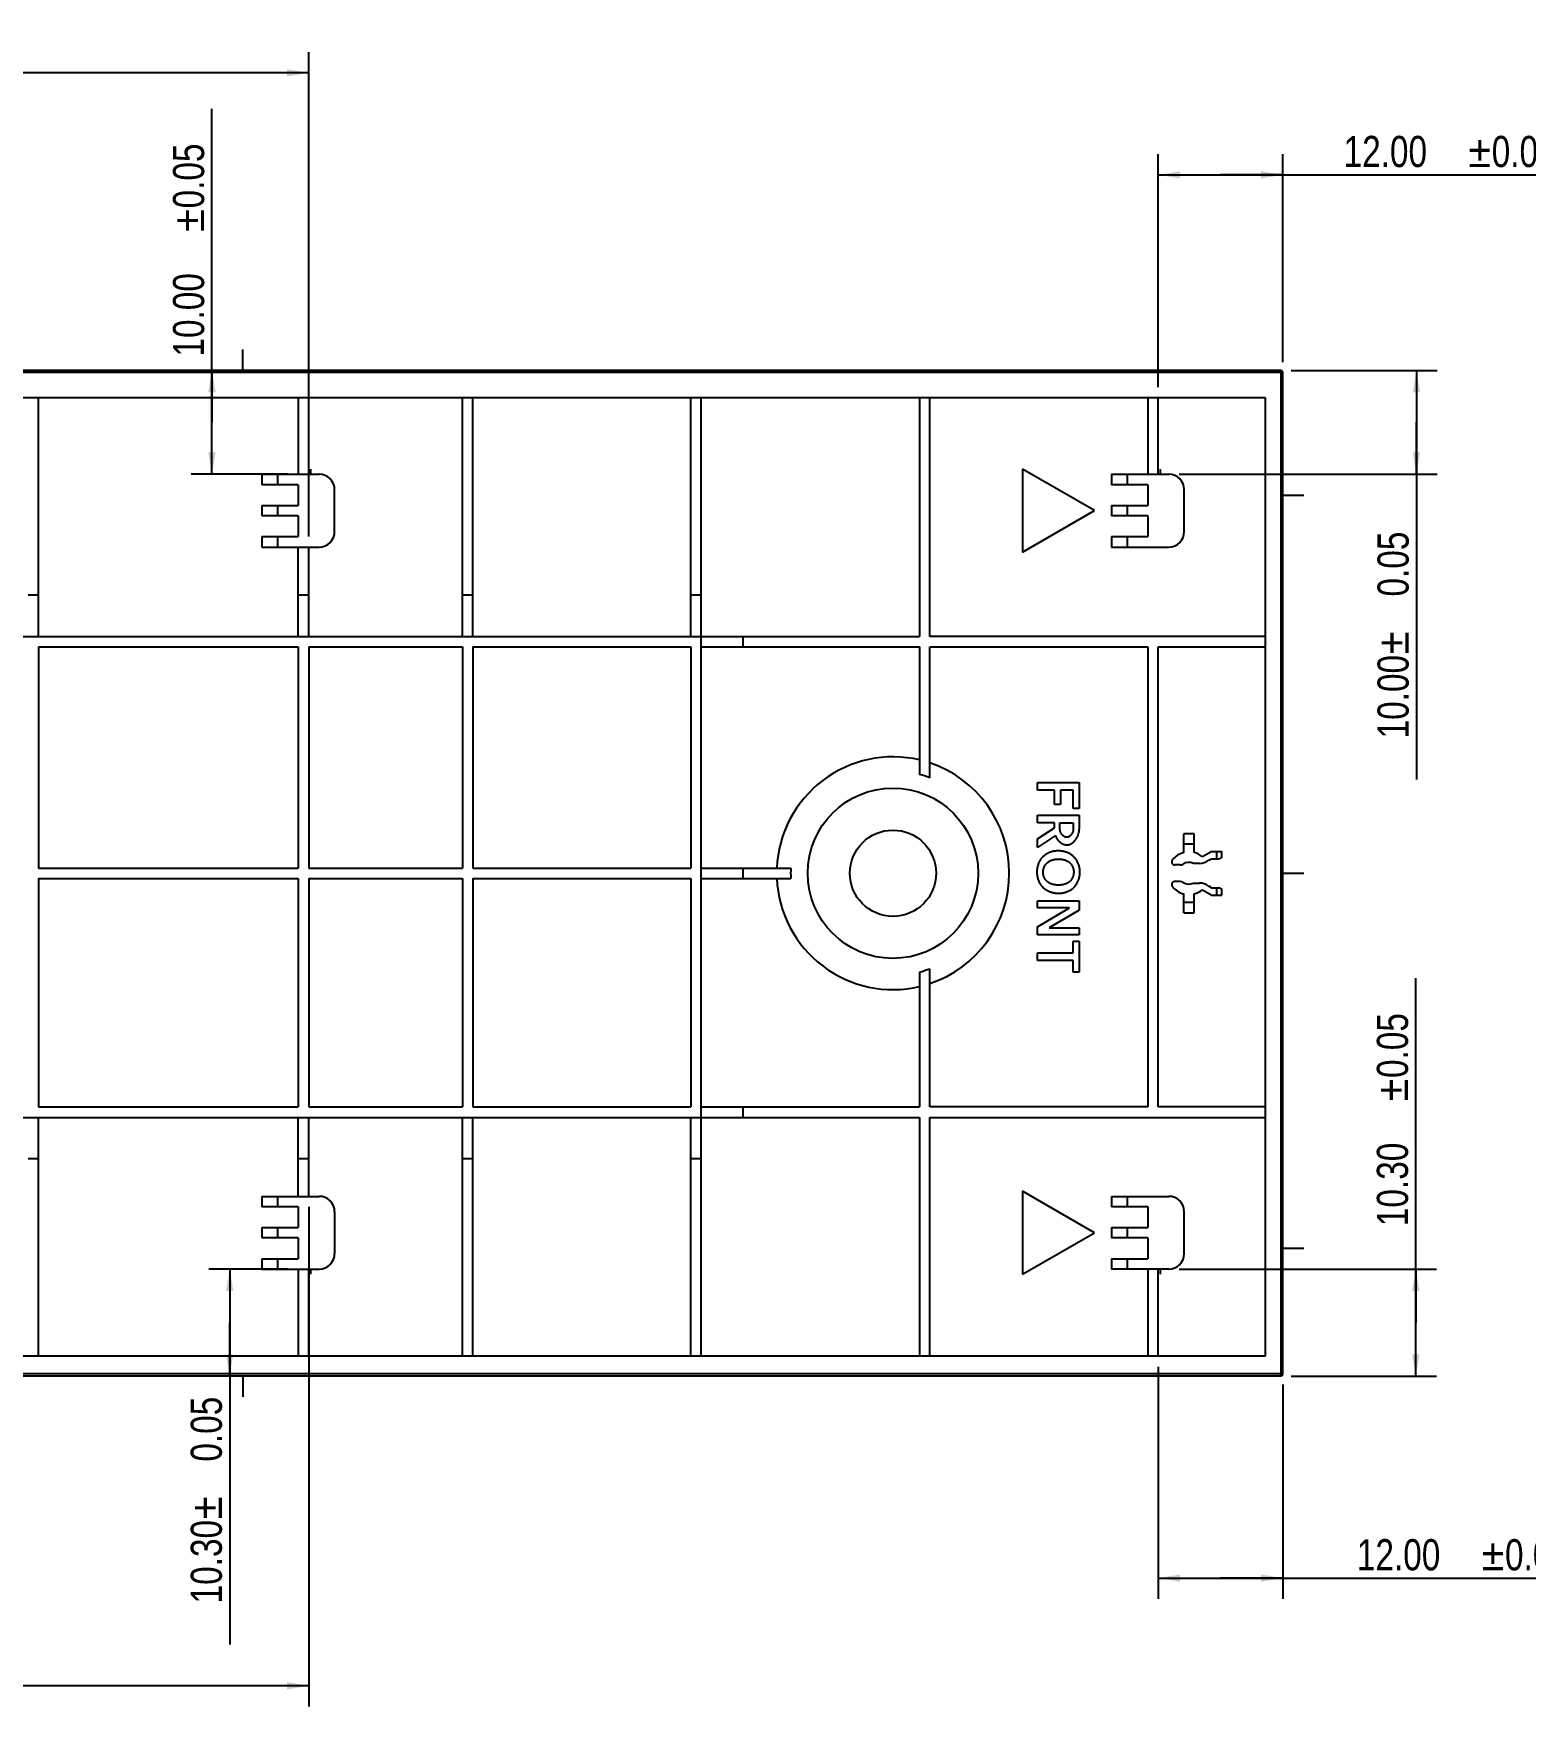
# Model space of a CAD drawing. Header units: millimetres. Extents: x 0 to 841, y 0 to 594.
# Drawn here: x 552.7 to 696.4, y 266.9 to 428 of the extents above; entities that cross this region are included whole.
import ezdxf
from ezdxf.enums import TextEntityAlignment as Align

# ---------------------------------------------------------------- set-up
doc = ezdxf.new("R2010")
doc.units = ezdxf.units.MM
doc.header["$LTSCALE"] = 46.255
doc.layers.get('0').update_dxf_attribs({"linetype": 'CONTINUOUS'})
doc.layers.add('03___PRT_ALL_CURVES', color=7, linetype='CONTINUOUS')
doc.layers.add('FEATURE', color=7, linetype='CONTINUOUS')
doc.styles.get("Standard").update_dxf_attribs({"font": 'txt', "width": 0.8})
doc.styles.add('TEXTSTYLE_3', font='symbol_asme.ttf')
doc.dimstyles.new('DIMSTYLE_2', dxfattribs={"dimtxt": 3, "dimasz": 2.1, "dimexe": 2, "dimexo": 1, "dimgap": 0.75, "dimtad": 1, "dimzin": 0, "dimdsep": 46, "dimtxsty": 'STANDARD', "dimblk": '_FILLED', "dimblk1": '_FILLED', "dimblk2": '_FILLED', "dimcen": 0.09, "dimazin": 0, "dimtol": 1, "dimtp": 0.15, "dimtm": 0.15, "dimtfac": 1, "dimtofl": 0, "dimtmove": 0, "dimatfit": 3, "dimldrblk": '_FILLED', "dimfxl": 1, "dimtolj": 1, "dimtzin": 0, "dimarcsym": 0})
doc.dimstyles.new('DIMSTYLE_5', dxfattribs={"dimtxt": 3, "dimasz": 2.1, "dimexe": 2, "dimexo": 1, "dimgap": 0.75, "dimtad": 1, "dimzin": 0, "dimdsep": 46, "dimtxsty": 'STANDARD', "dimblk": '_FILLED', "dimblk1": '_FILLED', "dimblk2": '_FILLED', "dimcen": 0.09, "dimazin": 0, "dimtol": 1, "dimtp": 0.05, "dimtm": 0.05, "dimtfac": 1, "dimtofl": 0, "dimtmove": 0, "dimatfit": 3, "dimldrblk": '_FILLED', "dimfxl": 1, "dimtolj": 1, "dimtzin": 0, "dimarcsym": 0})

# ---------------------------------------------------------------- blocks, each defined once
blk = doc.blocks.new('_FILLED')
at = {"color": 0, "linetype": 'BYBLOCK'}
blk.add_solid([(0, 0), (-1, 0.167), (-1, -0.167)], dxfattribs=at)
blk = doc.blocks.new('*D23')
at = {"color": 7, "linetype": 'CONTINUOUS'}
for p, q in [((577.22, 309.04), (569.61, 309.04)), ((571.61, 309.04), (571.61, 303.89)), ((571.61, 298.74), (571.61, 303.89)), ((571.61, 303.89), (571.61, 272.89))]:
    blk.add_line(p, q, dxfattribs=at)
at = {"color": 7, "linetype": 'CONTINUOUS', "xscale": 2.1, "yscale": 2.1, "zscale": 2.1}
for p, rotation in [((571.61, 309.04), 90), ((571.61, 298.74), 270)]:
    blk.add_blockref('_FILLED', p, dxfattribs=dict(at, rotation=rotation))
at = {"color": 7, "linetype": 'CONTINUOUS', "width": 0.8}
for s, p in [('0.05', (570.86, 296.75)), ('10.30', (570.86, 284.89))]:
    blk.add_text(s, height=3, rotation=90, dxfattribs=at).set_placement(p, align=Align.RIGHT)
at = {"color": 7, "linetype": 'CONTINUOUS', "style": 'TEXTSTYLE_3'}
blk.add_text('±', height=3, rotation=90, dxfattribs=at).set_placement((570.86, 287.15), align=Align.RIGHT)
blk = doc.blocks.new('*D24')
at = {"color": 7, "linetype": 'CONTINUOUS'}
for p, q in [((685.81, 303.89), (685.81, 337.03)), ((663.02, 309.04), (687.81, 309.04)), ((685.81, 309.04), (685.81, 303.89)), ((685.81, 298.74), (685.81, 303.89)), ((673.82, 298.74), (687.81, 298.74))]:
    blk.add_line(p, q, dxfattribs=at)
at = {"color": 7, "linetype": 'CONTINUOUS', "xscale": 2.1, "yscale": 2.1, "zscale": 2.1}
for p, rotation in [((685.81, 309.04), 90), ((685.81, 298.74), 270)]:
    blk.add_blockref('_FILLED', p, dxfattribs=dict(at, rotation=rotation))
at = {"color": 7, "linetype": 'CONTINUOUS', "width": 0.8}
for s, p in [('0.05', (685.06, 327.43)), ('10.30', (685.06, 313.17))]:
    blk.add_text(s, height=3, rotation=90, dxfattribs=at).set_placement(p)
at = {"color": 7, "linetype": 'CONTINUOUS', "style": 'TEXTSTYLE_3'}
blk.add_text('±', height=3, rotation=90, dxfattribs=at).set_placement((685.06, 325.17))
blk = doc.blocks.new('*D26')
at = {"color": 7, "linetype": 'CONTINUOUS'}
for p, q in [((569.9, 390.54), (569.9, 420.73)), ((569.9, 395.54), (569.9, 390.54)), ((569.9, 385.54), (569.9, 390.54)), ((577.22, 385.54), (567.9, 385.54))]:
    blk.add_line(p, q, dxfattribs=at)
at = {"color": 7, "linetype": 'CONTINUOUS', "xscale": 2.1, "yscale": 2.1, "zscale": 2.1}
for p, rotation in [((569.9, 395.54), 90), ((569.9, 385.54), 270)]:
    blk.add_blockref('_FILLED', p, dxfattribs=dict(at, rotation=rotation))
at = {"color": 7, "linetype": 'CONTINUOUS', "width": 0.8}
for s, p in [('0.05', (569.15, 411.13)), ('10.00', (569.15, 396.87))]:
    blk.add_text(s, height=3, rotation=90, dxfattribs=at).set_placement(p)
at = {"color": 7, "linetype": 'CONTINUOUS', "style": 'TEXTSTYLE_3'}
blk.add_text('±', height=3, rotation=90, dxfattribs=at).set_placement((569.15, 408.87))
blk = doc.blocks.new('*D27')
at = {"color": 7, "linetype": 'CONTINUOUS'}
for p, q in [((673.82, 395.54), (687.87, 395.54)), ((685.87, 395.54), (685.87, 390.54)), ((685.87, 385.54), (685.87, 390.54)), ((685.87, 390.54), (685.87, 356.15)), ((663.02, 385.54), (687.87, 385.54))]:
    blk.add_line(p, q, dxfattribs=at)
at = {"color": 7, "linetype": 'CONTINUOUS', "xscale": 2.1, "yscale": 2.1, "zscale": 2.1}
for p, rotation in [((685.87, 395.54), 90), ((685.87, 385.54), 270)]:
    blk.add_blockref('_FILLED', p, dxfattribs=dict(at, rotation=rotation))
at = {"color": 7, "linetype": 'CONTINUOUS', "width": 0.8}
for s, p in [('0.05', (685.12, 380.02)), ('10.00', (685.12, 368.15))]:
    blk.add_text(s, height=3, rotation=90, dxfattribs=at).set_placement(p, align=Align.RIGHT)
at = {"color": 7, "linetype": 'CONTINUOUS', "style": 'TEXTSTYLE_3'}
blk.add_text('±', height=3, rotation=90, dxfattribs=at).set_placement((685.12, 370.42), align=Align.RIGHT)
blk = doc.blocks.new('*D30')
at = {"color": 7, "linetype": 'CONTINUOUS'}
for p, q in [((472.72, 394.64), (472.72, 426.18)), ((579.22, 379.54), (579.22, 426.18)), ((472.72, 424.18), (525.97, 424.18)), ((579.22, 424.18), (525.97, 424.18))]:
    blk.add_line(p, q, dxfattribs=at)
at = {"color": 7, "linetype": 'CONTINUOUS', "xscale": 2.1, "yscale": 2.1, "zscale": 2.1, "rotation": 180}
blk.add_blockref('_FILLED', (472.72, 424.18), dxfattribs=at)
at = {"color": 7, "linetype": 'CONTINUOUS', "xscale": 2.1, "yscale": 2.1, "zscale": 2.1}
blk.add_blockref('_FILLED', (579.22, 424.18), dxfattribs=at)
at = {"color": 7, "linetype": 'CONTINUOUS', "width": 0.8}
for s, p in [('106.50', (496.37, 424.93)), ('0.15', (510.64, 424.93))]:
    blk.add_text(s, height=3, dxfattribs=at).set_placement(p, align=Align.CENTER)
at = {"color": 7, "linetype": 'CONTINUOUS', "style": 'TEXTSTYLE_3'}
blk.add_text('±', height=3, dxfattribs=at).set_placement((504.71, 424.93), align=Align.CENTER)
blk = doc.blocks.new('*D31')
at = {"color": 7, "linetype": 'CONTINUOUS'}
for p, q in [((579.22, 315.04), (579.22, 266.93)), ((472.72, 299.64), (472.72, 266.93)), ((472.72, 268.93), (525.97, 268.93)), ((579.22, 268.93), (525.97, 268.93))]:
    blk.add_line(p, q, dxfattribs=at)
at = {"color": 7, "linetype": 'CONTINUOUS', "xscale": 2.1, "yscale": 2.1, "zscale": 2.1, "rotation": 180}
blk.add_blockref('_FILLED', (472.72, 268.93), dxfattribs=at)
at = {"color": 7, "linetype": 'CONTINUOUS', "xscale": 2.1, "yscale": 2.1, "zscale": 2.1}
blk.add_blockref('_FILLED', (579.22, 268.93), dxfattribs=at)
at = {"color": 7, "linetype": 'CONTINUOUS', "width": 0.8}
for s, p in [('106.50', (520.04, 269.68)), ('0.15', (534.3, 269.68))]:
    blk.add_text(s, height=3, dxfattribs=at).set_placement(p, align=Align.CENTER)
at = {"color": 7, "linetype": 'CONTINUOUS', "style": 'TEXTSTYLE_3'}
blk.add_text('±', height=3, dxfattribs=at).set_placement((528.37, 269.68), align=Align.CENTER)
blk = doc.blocks.new('*D32')
at = {"color": 7, "linetype": 'CONTINUOUS'}
for p, q in [((661.02, 299.64), (661.02, 277.29)), ((673.02, 297.94), (673.02, 277.29)), ((661.02, 279.29), (667.02, 279.29)), ((673.02, 279.29), (667.02, 279.29)), ((667.02, 279.29), (704, 279.29))]:
    blk.add_line(p, q, dxfattribs=at)
at = {"color": 7, "linetype": 'CONTINUOUS', "xscale": 2.1, "yscale": 2.1, "zscale": 2.1}
for p, rotation in [((661.02, 279.29), 180.0000000011), ((673.02, 279.29), 1.1e-09)]:
    blk.add_blockref('_FILLED', p, dxfattribs=dict(at, rotation=rotation))
at = {"color": 7, "linetype": 'CONTINUOUS', "width": 0.8}
for s, p in [('12.00', (680.14, 280.04)), ('0.05', (694.4, 280.04))]:
    blk.add_text(s, height=3, dxfattribs=at).set_placement(p)
at = {"color": 7, "linetype": 'CONTINUOUS', "style": 'TEXTSTYLE_3'}
blk.add_text('±', height=3, dxfattribs=at).set_placement((692.14, 280.04))
blk = doc.blocks.new('*D33')
at = {"color": 7, "linetype": 'CONTINUOUS'}
for p, q in [((661.02, 393.94), (661.02, 416.36)), ((673.02, 396.34), (673.02, 416.36)), ((661.02, 414.36), (667.02, 414.36)), ((673.02, 414.36), (667.02, 414.36)), ((667.02, 414.36), (702.72, 414.36))]:
    blk.add_line(p, q, dxfattribs=at)
at = {"color": 7, "linetype": 'CONTINUOUS', "xscale": 2.1, "yscale": 2.1, "zscale": 2.1}
for p, rotation in [((661.02, 414.36), 180.0000000011), ((673.02, 414.36), 1.1e-09)]:
    blk.add_blockref('_FILLED', p, dxfattribs=dict(at, rotation=rotation))
at = {"color": 7, "linetype": 'CONTINUOUS', "width": 0.8}
for s, p in [('12.00', (678.86, 415.11)), ('0.05', (693.12, 415.11))]:
    blk.add_text(s, height=3, dxfattribs=at).set_placement(p)
at = {"color": 7, "linetype": 'CONTINUOUS', "style": 'TEXTSTYLE_3'}
blk.add_text('±', height=3, dxfattribs=at).set_placement((690.86, 415.11))

msp = doc.modelspace()

# ---------------------------------------------------------------- linework, layer by layer
at = {"layer": '03___PRT_ALL_CURVES', "color": 7, "linetype": 'CONTINUOUS'}
for p, q in [((572.869, 395.539), (572.869, 397.539)), ((661.016, 395.539), (661.016, 397.539)), ((579.419, 385.539), (579.419, 386.039)), ((661.219, 385.539), (661.219, 386.039)), ((673.019, 383.539), (675.019, 383.539)), ((673.019, 347.139), (675.019, 347.139)), ((673.019, 311.039), (675.019, 311.039)), ((579.419, 308.539), (579.419, 309.039)), ((661.219, 308.539), (661.219, 309.039)), ((572.869, 298.739), (572.869, 296.739)), ((661.016, 298.739), (661.016, 296.739))]:
    msp.add_line(p, q, dxfattribs=at)
at = {"layer": 'FEATURE', "color": 7, "linetype": 'CONTINUOUS'}
for p, q in [((672.819, 395.539), (474.219, 395.539)), ((672.815, 395.512), (672.819, 395.539)), ((672.818, 395.442), (672.815, 395.512)), ((672.818, 395.442), (672.819, 298.939)), ((672.903, 395.512), (672.819, 395.539)), ((672.975, 395.441), (672.904, 395.511)), ((673.019, 395.339), (672.975, 395.441)), ((673.019, 298.939), (673.019, 395.339)), ((474.619, 392.939), (671.319, 392.939)), ((553.216, 369.939), (553.216, 392.939)), ((578.216, 392.939), (578.216, 385.539)), ((579.216, 385.539), (579.216, 392.939)), ((594.016, 369.939), (594.016, 392.939)), ((595.016, 369.939), (595.016, 392.939)), ((616.016, 369.939), (616.016, 392.939)), ((617.016, 300.639), (617.016, 392.939)), ((638.016, 392.939), (638.016, 369.939)), ((639.016, 369.939), (639.016, 392.939)), ((660.016, 392.939), (660.016, 385.539)), ((661.016, 385.539), (661.016, 392.939)), ((671.319, 392.939), (671.319, 300.639)), ((574.716, 385.539), (574.716, 384.539)), ((574.716, 385.539), (580.216, 385.539)), ((576.216, 385.539), (576.216, 384.539)), ((656.516, 385.539), (662.016, 385.539)), ((656.516, 385.539), (656.516, 384.539)), ((658.016, 385.539), (658.016, 384.539)), ((578.216, 384.539), (574.716, 384.539)), ((578.216, 384.539), (578.216, 382.539)), ((581.716, 380.039), (581.716, 384.039)), ((660.016, 384.539), (656.516, 384.539)), ((660.016, 384.539), (660.016, 382.539)), ((663.516, 380.039), (663.516, 384.039)), ((574.716, 382.539), (574.716, 381.539)), ((574.716, 382.539), (578.216, 382.539)), ((576.216, 382.539), (576.216, 381.539)), ((656.516, 382.539), (660.016, 382.539)), ((656.516, 382.539), (656.516, 381.539)), ((658.016, 382.539), (658.016, 381.539)), ((578.216, 381.539), (574.716, 381.539)), ((578.216, 381.539), (578.216, 379.539)), ((660.016, 381.539), (656.516, 381.539)), ((660.016, 381.539), (660.016, 379.539)), ((574.716, 379.539), (574.716, 378.539)), ((574.716, 379.539), (578.216, 379.539)), ((574.716, 378.539), (580.216, 378.539)), ((576.216, 379.539), (576.216, 378.539)), ((578.216, 369.939), (578.216, 378.539)), ((579.216, 369.939), (579.216, 378.539)), ((656.516, 379.539), (660.016, 379.539)), ((656.516, 379.539), (656.516, 378.539)), ((656.516, 378.539), (662.016, 378.539)), ((658.016, 379.539), (658.016, 378.539)), ((552.216, 373.939), (553.216, 373.939)), ((578.216, 373.939), (579.216, 373.939)), ((594.016, 373.939), (595.016, 373.939)), ((616.016, 373.939), (617.016, 373.939)), ((509.216, 369.939), (638.016, 369.939)), ((553.216, 368.939), (553.216, 347.639)), ((553.216, 368.939), (578.216, 368.939)), ((578.216, 368.939), (578.216, 347.639)), ((579.216, 368.939), (579.216, 347.639)), ((579.216, 368.939), (594.016, 368.939)), ((594.016, 368.939), (594.016, 347.639)), ((595.016, 368.939), (595.016, 347.639)), ((595.016, 368.939), (616.016, 368.939)), ((616.016, 368.939), (616.016, 347.639)), ((617.016, 368.939), (638.016, 368.939)), ((621.016, 369.939), (621.016, 368.939)), ((638.016, 368.939), (638.016, 356.653)), ((671.319, 369.939), (639.016, 369.939)), ((639.016, 368.939), (660.016, 368.939)), ((639.016, 356.328), (639.016, 368.939)), ((660.016, 368.939), (660.016, 324.639)), ((661.016, 368.939), (671.319, 368.939)), ((661.016, 324.639), (661.016, 368.939)), ((664.469, 350.939), (663.469, 350.939)), ((663.469, 349.127), (663.469, 350.939)), ((664.469, 349.939), (663.469, 349.939)), ((664.469, 349.127), (664.469, 350.939)), ((663.124, 347.939), (662.607, 347.939)), ((664.982, 348.089), (664.416, 348.089)), ((666.162, 349.239), (665.269, 348.723)), ((665.885, 348.386), (666.149, 348.539)), ((666.149, 348.539), (666.849, 348.539)), ((666.162, 349.239), (667.149, 349.239)), ((666.649, 348.539), (666.649, 349.239)), ((667.149, 348.839), (667.149, 349.239)), ((553.216, 347.639), (578.216, 347.639)), ((553.216, 346.639), (553.216, 324.639)), ((553.216, 346.639), (578.216, 346.639)), ((578.216, 346.639), (578.216, 324.639)), ((579.216, 347.639), (594.016, 347.639)), ((579.216, 346.639), (594.016, 346.639)), ((579.216, 346.639), (579.216, 324.639)), ((594.016, 346.639), (594.016, 324.639)), ((595.016, 347.639), (616.016, 347.639)), ((595.016, 346.639), (616.016, 346.639)), ((595.016, 346.639), (595.016, 324.639)), ((616.016, 346.639), (616.016, 324.639)), ((617.016, 347.639), (625.631, 347.639)), ((617.016, 346.639), (625.631, 346.639)), ((621.016, 347.639), (621.016, 346.639)), ((663.124, 346.339), (662.607, 346.339)), ((663.469, 343.339), (663.469, 345.15)), ((664.416, 346.189), (664.982, 346.189)), ((664.469, 343.339), (664.469, 345.15)), ((665.269, 345.554), (666.162, 345.039)), ((666.149, 345.739), (665.885, 345.891)), ((666.149, 345.739), (666.849, 345.739)), ((666.162, 345.039), (667.149, 345.039)), ((666.649, 345.039), (666.649, 345.739)), ((667.149, 345.039), (667.149, 345.439)), ((663.469, 344.339), (664.469, 344.339)), ((663.469, 343.339), (664.469, 343.339)), ((638.016, 337.624), (638.016, 324.639)), ((639.016, 324.639), (639.016, 337.95)), ((553.216, 324.639), (578.216, 324.639)), ((579.216, 324.639), (594.016, 324.639)), ((595.016, 324.639), (616.016, 324.639)), ((617.016, 324.639), (638.016, 324.639)), ((621.016, 324.639), (621.016, 323.639)), ((660.016, 324.639), (639.016, 324.639)), ((671.319, 324.639), (661.016, 324.639)), ((509.216, 323.639), (638.016, 323.639)), ((553.216, 300.639), (553.216, 323.639)), ((578.216, 316.039), (578.216, 323.639)), ((579.216, 316.039), (579.216, 323.639)), ((594.016, 300.639), (594.016, 323.639)), ((595.016, 300.639), (595.016, 323.639)), ((616.016, 300.639), (616.016, 323.639)), ((638.016, 323.639), (638.016, 300.639)), ((639.016, 323.639), (671.319, 323.639)), ((639.016, 300.639), (639.016, 323.639)), ((553.216, 319.639), (552.216, 319.639)), ((579.216, 319.639), (578.216, 319.639)), ((595.016, 319.639), (594.016, 319.639)), ((617.016, 319.639), (616.016, 319.639)), ((574.716, 316.039), (580.216, 316.039)), ((574.716, 316.039), (574.716, 315.039)), ((576.216, 316.039), (576.216, 315.039)), ((656.516, 316.039), (662.016, 316.039)), ((656.516, 316.039), (656.516, 315.039)), ((658.016, 316.039), (658.016, 315.039)), ((578.216, 315.039), (574.716, 315.039)), ((578.216, 315.039), (578.216, 313.039)), ((581.716, 314.539), (581.716, 310.539)), ((660.016, 315.039), (656.516, 315.039)), ((660.016, 315.039), (660.016, 313.039)), ((663.516, 310.539), (663.516, 314.539)), ((574.716, 313.039), (578.216, 313.039)), ((574.716, 313.039), (574.716, 312.039)), ((576.216, 313.039), (576.216, 312.039)), ((656.516, 313.039), (660.016, 313.039)), ((656.516, 313.039), (656.516, 312.039)), ((658.016, 313.039), (658.016, 312.039)), ((578.216, 312.039), (574.716, 312.039)), ((578.216, 312.039), (578.216, 310.039)), ((660.016, 312.039), (656.516, 312.039)), ((660.016, 312.039), (660.016, 310.039)), ((574.716, 310.039), (578.216, 310.039)), ((574.716, 310.039), (574.716, 309.039)), ((576.216, 310.039), (576.216, 309.039)), ((656.516, 310.039), (660.016, 310.039)), ((656.516, 310.039), (656.516, 309.039)), ((658.016, 310.039), (658.016, 309.039)), ((574.716, 309.039), (580.216, 309.039)), ((578.216, 309.039), (578.216, 300.639)), ((579.216, 300.639), (579.216, 309.039)), ((662.016, 309.039), (656.516, 309.039)), ((660.016, 309.039), (660.016, 300.639)), ((661.016, 300.639), (661.016, 309.039)), ((671.319, 300.639), (474.619, 300.639)), ((672.919, 298.939), (474.218, 298.939)), ((672.819, 298.739), (474.219, 298.739)), ((672.904, 298.766), (672.819, 298.739)), ((673.019, 298.939), (672.919, 298.939))]:
    msp.add_line(p, q, dxfattribs=at)
at = {"layer": 'FEATURE', "color": 40, "linetype": 'CONTINUOUS'}
for p, q in [((647.933, 386.039), (647.933, 378.039)), ((654.861, 382.039), (647.933, 386.039)), ((647.933, 378.038), (654.861, 382.039)), ((651.034, 355.131), (649.38, 355.131)), ((649.381, 355.881), (653.414, 355.881)), ((649.381, 355.131), (649.381, 355.881)), ((651.034, 353.754), (651.034, 355.131)), ((652.816, 355.131), (651.615, 355.131)), ((651.615, 355.131), (651.615, 353.754)), ((652.816, 353.382), (652.816, 355.131)), ((653.414, 355.881), (653.414, 353.382)), ((649.381, 352.726), (653.414, 352.726)), ((649.381, 351.976), (649.381, 352.726)), ((651.615, 353.754), (651.034, 353.754)), ((653.414, 353.382), (652.816, 353.382)), ((653.414, 352.726), (653.414, 351.372)), ((651.011, 351.976), (649.381, 351.976)), ((649.381, 350.442), (651.011, 351.496)), ((651.011, 351.496), (651.011, 351.976)), ((651.547, 351.976), (652.833, 351.976)), ((651.547, 351.372), (651.547, 351.976)), ((652.833, 351.976), (652.833, 351.372)), ((651.124, 350.763), (649.381, 349.629)), ((649.381, 349.629), (649.381, 350.442)), ((652.218, 349.866), (652.224, 349.866)), ((651.354, 345.994), (651.335, 345.994)), ((651.374, 345.994), (651.354, 345.994)), ((651.393, 345.994), (651.374, 345.994)), ((651.412, 345.994), (651.393, 345.994)), ((649.381, 344.491), (653.414, 344.491)), ((649.381, 343.808), (649.381, 344.491)), ((652.472, 343.808), (649.381, 343.808)), ((649.381, 341.992), (652.472, 343.808)), ((653.414, 343.594), (650.497, 341.896)), ((653.414, 344.491), (653.414, 343.594)), ((649.381, 341.213), (649.381, 341.992)), ((650.498, 341.896), (653.414, 341.896)), ((653.414, 341.896), (653.414, 341.213)), ((653.414, 341.213), (649.38, 341.213)), ((652.822, 340.602), (653.414, 340.602)), ((652.822, 339.479), (652.822, 340.602)), ((653.414, 340.602), (653.414, 337.6)), ((649.381, 339.479), (652.822, 339.479)), ((649.381, 338.723), (649.381, 339.479)), ((652.822, 338.723), (649.381, 338.723)), ((652.822, 337.6), (652.822, 338.724)), ((653.414, 337.6), (652.822, 337.6)), ((654.861, 312.539), (647.933, 316.539)), ((647.933, 316.539), (647.933, 308.539)), ((647.933, 308.538), (654.861, 312.539))]:
    msp.add_line(p, q, dxfattribs=at)
at = {"layer": 'FEATURE', "color": 7, "linetype": 'CONTINUOUS'}
for points in [[(673.019, 395.339), (672.919, 395.338), (474.218, 395.339)], [(672.819, 298.739), (672.815, 298.766), (672.818, 298.836), (672.819, 298.939)], [(672.904, 298.766), (672.975, 298.836), (673.019, 298.939)]]:
    msp.add_lwpolyline(points, dxfattribs=at)
at = {"layer": 'FEATURE', "color": 40, "linetype": 'CONTINUOUS'}
for points in [[(652.12, 350.611), (652.103, 350.614), (652.086, 350.619), (652.069, 350.623), (652.052, 350.629), (652.035, 350.635), (652.018, 350.642), (652.002, 350.649), (651.985, 350.657), (651.969, 350.666), (651.953, 350.675), (651.937, 350.685), (651.921, 350.696), (651.906, 350.706), (651.89, 350.718), (651.875, 350.73), (651.86, 350.742), (651.845, 350.755), (651.831, 350.768), (651.817, 350.782), (651.803, 350.796), (651.789, 350.81), (651.776, 350.825), (651.763, 350.84), (651.75, 350.856), (651.737, 350.871), (651.725, 350.887), (651.713, 350.904), (651.702, 350.921), (651.69, 350.937), (651.679, 350.955), (651.669, 350.972), (651.659, 350.989), (651.649, 351.007), (651.64, 351.025), (651.631, 351.043), (651.622, 351.061), (651.614, 351.079), (651.606, 351.098), (651.599, 351.116), (651.592, 351.135), (651.585, 351.153), (651.58, 351.172), (651.574, 351.19), (651.569, 351.209), (651.564, 351.227), (651.56, 351.246), (651.557, 351.264), (651.554, 351.283), (651.551, 351.301), (651.55, 351.319), (651.548, 351.337), (651.547, 351.355), (651.547, 351.372)], [(652.832, 351.347), (652.832, 351.335), (652.831, 351.324), (652.83, 351.312), (652.829, 351.3), (652.827, 351.289), (652.825, 351.277), (652.824, 351.265), (652.821, 351.253), (652.819, 351.241), (652.817, 351.23), (652.814, 351.218), (652.811, 351.206), (652.808, 351.194), (652.805, 351.182), (652.801, 351.17), (652.797, 351.158), (652.794, 351.146), (652.79, 351.134), (652.785, 351.122), (652.781, 351.11), (652.776, 351.098), (652.772, 351.086), (652.767, 351.074), (652.762, 351.062), (652.756, 351.051)], [(652.833, 351.369), (652.833, 351.366), (652.833, 351.363), (652.833, 351.36), (652.833, 351.356), (652.833, 351.353), (652.833, 351.35), (652.832, 351.347)], [(652.85, 350.141), (652.876, 350.165), (652.902, 350.191), (652.927, 350.217), (652.952, 350.244), (652.976, 350.272), (653, 350.3), (653.023, 350.329), (653.046, 350.359), (653.068, 350.389), (653.09, 350.42), (653.111, 350.452), (653.132, 350.483), (653.151, 350.516), (653.171, 350.548), (653.189, 350.581), (653.207, 350.615), (653.225, 350.648), (653.241, 350.682), (653.257, 350.717), (653.273, 350.751), (653.287, 350.786), (653.301, 350.821), (653.314, 350.856), (653.327, 350.891), (653.338, 350.926), (653.349, 350.961), (653.359, 350.996), (653.369, 351.031), (653.377, 351.066), (653.385, 351.101), (653.391, 351.136), (653.397, 351.17), (653.402, 351.205), (653.406, 351.239), (653.41, 351.273), (653.412, 351.306), (653.414, 351.339), (653.414, 351.372)], [(651.124, 350.763), (651.131, 350.735), (651.14, 350.708), (651.149, 350.681), (651.159, 350.653), (651.17, 350.626), (651.182, 350.599), (651.195, 350.572), (651.209, 350.546), (651.223, 350.519), (651.238, 350.493), (651.253, 350.467), (651.27, 350.441), (651.287, 350.416), (651.305, 350.391), (651.323, 350.366), (651.342, 350.342), (651.362, 350.318), (651.382, 350.294), (651.403, 350.271), (651.424, 350.248), (651.446, 350.225), (651.468, 350.203), (651.491, 350.182), (651.514, 350.161), (651.538, 350.14), (651.562, 350.121), (651.587, 350.101), (651.612, 350.083), (651.637, 350.065), (651.663, 350.047), (651.689, 350.03), (651.715, 350.014), (651.742, 349.999), (651.769, 349.984), (651.796, 349.97), (651.823, 349.957), (651.851, 349.945), (651.878, 349.933), (651.906, 349.923), (651.934, 349.913), (651.962, 349.904), (651.99, 349.896), (652.019, 349.889), (652.047, 349.883), (652.076, 349.877), (652.104, 349.873), (652.132, 349.87), (652.161, 349.868), (652.189, 349.866), (652.229, 349.866)], [(652.155, 350.606), (652.152, 350.607), (652.149, 350.607), (652.146, 350.607), (652.142, 350.608), (652.139, 350.608), (652.136, 350.609), (652.133, 350.609), (652.13, 350.609), (652.127, 350.61), (652.123, 350.61), (652.12, 350.611)], [(652.201, 350.605), (652.197, 350.605), (652.194, 350.605), (652.19, 350.605), (652.187, 350.605), (652.183, 350.605), (652.18, 350.605), (652.176, 350.605), (652.173, 350.605), (652.169, 350.605), (652.166, 350.606), (652.162, 350.606), (652.159, 350.606), (652.155, 350.606)], [(652.739, 351.015), (652.732, 351.001), (652.724, 350.987), (652.716, 350.972), (652.708, 350.958), (652.7, 350.944), (652.691, 350.93), (652.682, 350.917), (652.673, 350.903), (652.664, 350.89), (652.655, 350.877), (652.645, 350.864), (652.635, 350.851), (652.625, 350.838), (652.615, 350.826), (652.604, 350.814), (652.594, 350.802), (652.583, 350.791), (652.572, 350.779), (652.561, 350.768), (652.55, 350.757), (652.538, 350.747), (652.527, 350.737), (652.515, 350.727), (652.503, 350.717), (652.491, 350.708), (652.479, 350.699), (652.466, 350.69), (652.454, 350.682), (652.441, 350.674), (652.429, 350.667), (652.416, 350.659), (652.403, 350.653), (652.39, 350.646), (652.377, 350.64), (652.363, 350.635), (652.35, 350.63), (652.337, 350.625), (652.323, 350.621), (652.309, 350.617), (652.296, 350.614), (652.282, 350.611), (652.268, 350.609), (652.254, 350.607), (652.24, 350.606), (652.226, 350.605), (652.212, 350.605), (652.201, 350.605)], [(652.229, 349.866), (652.235, 349.866), (652.241, 349.866), (652.247, 349.866), (652.253, 349.867), (652.259, 349.867), (652.265, 349.867), (652.271, 349.867), (652.277, 349.868), (652.283, 349.868)], [(652.283, 349.868), (652.289, 349.869), (652.294, 349.869), (652.3, 349.87), (652.306, 349.87), (652.312, 349.871), (652.318, 349.872), (652.324, 349.872), (652.33, 349.873), (652.335, 349.874), (652.341, 349.875), (652.347, 349.876)], [(652.347, 349.876), (652.353, 349.877), (652.359, 349.878), (652.365, 349.879), (652.37, 349.88), (652.376, 349.881), (652.382, 349.883), (652.388, 349.884), (652.393, 349.885), (652.399, 349.886), (652.405, 349.888), (652.411, 349.889)], [(652.411, 349.889), (652.418, 349.891), (652.425, 349.893), (652.432, 349.895), (652.44, 349.897), (652.447, 349.899), (652.454, 349.902), (652.461, 349.904), (652.469, 349.906), (652.476, 349.909), (652.483, 349.911), (652.49, 349.914), (652.497, 349.916), (652.504, 349.919)], [(652.504, 349.919), (652.518, 349.925), (652.532, 349.93), (652.546, 349.936), (652.56, 349.943), (652.573, 349.949), (652.587, 349.956), (652.601, 349.963), (652.614, 349.97), (652.628, 349.978), (652.641, 349.985), (652.654, 349.993), (652.668, 350.001), (652.681, 350.01), (652.694, 350.018), (652.707, 350.027), (652.72, 350.036), (652.733, 350.045), (652.745, 350.054), (652.758, 350.064), (652.771, 350.074), (652.783, 350.084), (652.796, 350.094)], [(652.756, 351.051), (652.754, 351.046), (652.752, 351.042), (652.75, 351.037), (652.748, 351.033), (652.746, 351.029), (652.744, 351.024), (652.742, 351.02), (652.739, 351.015)], [(652.796, 350.094), (652.802, 350.099), (652.808, 350.104), (652.814, 350.109), (652.82, 350.114), (652.826, 350.119), (652.832, 350.125), (652.838, 350.13), (652.844, 350.135), (652.85, 350.141)], [(649.517, 348.164), (649.489, 348.098), (649.462, 348.031), (649.438, 347.963), (649.416, 347.894), (649.397, 347.824), (649.38, 347.753), (649.365, 347.682), (649.352, 347.61), (649.342, 347.538), (649.334, 347.465), (649.328, 347.392), (649.325, 347.319), (649.324, 347.246), (649.325, 347.177), (649.329, 347.108), (649.334, 347.039), (649.341, 346.971), (649.351, 346.902), (649.362, 346.835), (649.376, 346.767), (649.392, 346.701), (649.409, 346.634), (649.429, 346.569), (649.451, 346.504), (649.475, 346.441), (649.5, 346.378), (649.528, 346.316), (649.558, 346.255), (649.59, 346.196), (649.623, 346.137), (649.659, 346.081), (649.697, 346.025), (649.736, 345.971), (649.778, 345.919), (649.821, 345.868), (649.867, 345.819), (649.914, 345.772), (649.963, 345.727), (650.014, 345.683), (650.066, 345.642), (650.12, 345.603), (650.176, 345.565), (650.233, 345.53), (650.291, 345.496), (650.35, 345.464), (650.411, 345.434), (650.473, 345.406), (650.535, 345.38), (650.598, 345.356), (650.663, 345.333), (650.727, 345.313), (650.793, 345.294), (650.858, 345.278), (650.924, 345.263), (650.991, 345.25), (651.057, 345.24), (651.124, 345.231), (651.19, 345.224), (651.257, 345.219), (651.323, 345.216), (651.389, 345.215), (651.413, 345.215)], [(649.587, 348.303), (649.579, 348.289), (649.572, 348.275), (649.565, 348.262), (649.558, 348.248), (649.551, 348.234), (649.544, 348.22), (649.537, 348.206), (649.53, 348.192), (649.524, 348.178), (649.517, 348.164)], [(651.147, 349.276), (651.099, 349.271), (651.05, 349.264), (651.002, 349.257), (650.953, 349.248), (650.905, 349.238), (650.857, 349.227), (650.809, 349.215), (650.762, 349.203), (650.714, 349.189), (650.667, 349.174), (650.62, 349.158), (650.574, 349.141), (650.528, 349.123), (650.482, 349.103), (650.437, 349.083), (650.393, 349.062), (650.349, 349.04), (650.305, 349.017), (650.262, 348.993), (650.22, 348.968), (650.179, 348.941), (650.138, 348.914), (650.098, 348.886), (650.059, 348.857), (650.021, 348.827), (649.984, 348.796), (649.947, 348.763), (649.912, 348.73), (649.877, 348.696), (649.844, 348.66), (649.811, 348.624), (649.779, 348.587), (649.749, 348.549), (649.719, 348.51), (649.69, 348.47), (649.663, 348.429), (649.637, 348.388), (649.611, 348.346), (649.587, 348.303)], [(651.237, 345.999), (651.188, 346.002), (651.139, 346.007), (651.09, 346.013), (651.041, 346.021), (650.991, 346.029), (650.943, 346.039), (650.894, 346.05), (650.846, 346.063), (650.798, 346.076), (650.751, 346.092), (650.705, 346.108), (650.659, 346.127), (650.614, 346.146), (650.57, 346.167), (650.527, 346.19), (650.484, 346.215), (650.443, 346.241), (650.404, 346.268), (650.365, 346.298), (650.328, 346.329), (650.293, 346.361), (650.259, 346.395), (650.227, 346.43), (650.196, 346.467), (650.167, 346.505), (650.139, 346.544), (650.113, 346.585), (650.088, 346.627), (650.065, 346.67), (650.044, 346.713), (650.024, 346.758), (650.007, 346.804), (649.99, 346.85), (649.976, 346.897), (649.963, 346.944), (649.953, 346.992), (649.944, 347.04), (649.937, 347.088), (649.932, 347.137), (649.929, 347.186), (649.928, 347.235), (649.929, 347.286), (649.932, 347.338), (649.937, 347.389), (649.945, 347.44), (649.954, 347.49), (649.966, 347.54), (649.979, 347.59), (649.995, 347.638), (650.013, 347.686), (650.032, 347.734), (650.053, 347.78), (650.076, 347.826), (650.101, 347.87), (650.128, 347.913), (650.156, 347.956), (650.186, 347.996), (650.218, 348.036), (650.251, 348.073), (650.286, 348.11), (650.323, 348.144), (650.36, 348.177), (650.398, 348.207), (650.438, 348.236), (650.479, 348.263), (650.521, 348.289), (650.564, 348.313), (650.608, 348.336), (650.653, 348.357), (650.698, 348.376), (650.745, 348.395), (650.792, 348.411), (650.839, 348.426), (650.887, 348.44), (650.936, 348.453), (650.985, 348.464), (651.034, 348.473), (651.083, 348.481), (651.132, 348.488), (651.182, 348.494), (651.231, 348.498), (651.28, 348.501), (651.329, 348.503), (651.378, 348.504), (651.395, 348.504)], [(651.297, 349.287), (651.282, 349.286), (651.267, 349.286), (651.252, 349.285), (651.237, 349.284), (651.222, 349.283), (651.207, 349.282), (651.192, 349.281), (651.177, 349.279), (651.162, 349.278), (651.147, 349.276)], [(651.393, 349.288), (651.382, 349.288), (651.372, 349.288), (651.359, 349.288), (651.347, 349.288), (651.335, 349.288), (651.322, 349.287), (651.31, 349.287), (651.297, 349.287)], [(652.11, 345.321), (652.183, 345.346), (652.255, 345.373), (652.327, 345.403), (652.397, 345.435), (652.465, 345.469), (652.533, 345.506), (652.598, 345.546), (652.662, 345.588), (652.724, 345.632), (652.784, 345.679), (652.841, 345.728), (652.896, 345.78), (652.95, 345.834), (653, 345.891), (653.048, 345.95), (653.094, 346.01), (653.136, 346.073), (653.177, 346.138), (653.215, 346.204), (653.25, 346.272), (653.282, 346.341), (653.313, 346.412), (653.34, 346.484), (653.365, 346.557), (653.387, 346.631), (653.407, 346.706), (653.424, 346.781), (653.438, 346.858), (653.45, 346.935), (653.459, 347.012), (653.466, 347.09), (653.469, 347.168), (653.47, 347.246), (653.469, 347.324), (653.465, 347.403), (653.458, 347.481), (653.448, 347.558), (653.436, 347.635), (653.421, 347.712), (653.403, 347.788), (653.383, 347.863), (653.36, 347.937), (653.335, 348.01), (653.307, 348.082), (653.276, 348.153), (653.243, 348.223), (653.207, 348.29), (653.169, 348.357), (653.128, 348.421), (653.085, 348.484), (653.039, 348.545), (652.99, 348.604), (652.939, 348.661), (652.886, 348.716), (652.83, 348.768), (652.772, 348.817), (652.712, 348.865), (652.65, 348.909), (652.586, 348.952), (652.52, 348.992), (652.452, 349.03), (652.383, 349.065), (652.313, 349.097), (652.242, 349.127), (652.169, 349.155), (652.096, 349.18), (652.022, 349.203), (651.947, 349.222), (651.871, 349.24), (651.796, 349.254), (651.72, 349.267), (651.644, 349.276), (651.568, 349.283), (651.492, 349.287), (651.417, 349.288), (651.393, 349.288)], [(651.395, 348.504), (651.423, 348.504), (651.469, 348.504), (651.515, 348.502), (651.562, 348.5), (651.609, 348.496), (651.656, 348.492), (651.703, 348.486), (651.75, 348.48), (651.797, 348.472), (651.843, 348.463), (651.89, 348.453), (651.936, 348.442), (651.982, 348.429), (652.027, 348.415), (652.072, 348.4), (652.116, 348.384), (652.159, 348.366), (652.202, 348.347), (652.244, 348.326), (652.285, 348.304), (652.325, 348.281), (652.364, 348.256), (652.401, 348.229), (652.438, 348.201), (652.473, 348.171), (652.507, 348.14), (652.54, 348.107), (652.571, 348.073), (652.601, 348.038), (652.63, 348.001), (652.657, 347.963), (652.682, 347.924), (652.706, 347.883), (652.729, 347.842), (652.75, 347.8), (652.769, 347.756), (652.787, 347.713), (652.803, 347.668), (652.818, 347.623), (652.831, 347.577), (652.842, 347.53), (652.851, 347.484), (652.859, 347.436), (652.865, 347.389), (652.869, 347.341), (652.872, 347.294), (652.872, 347.246), (652.871, 347.198), (652.868, 347.15), (652.863, 347.103), (652.857, 347.055), (652.848, 347.008), (652.838, 346.962), (652.826, 346.915), (652.813, 346.87), (652.798, 346.825), (652.781, 346.78), (652.762, 346.736), (652.742, 346.694), (652.721, 346.651), (652.698, 346.61), (652.673, 346.57), (652.647, 346.531), (652.62, 346.493), (652.591, 346.457), (652.56, 346.421), (652.529, 346.387), (652.496, 346.355), (652.461, 346.324), (652.443, 346.308), (652.425, 346.294)], [(652.348, 346.238), (652.323, 346.222), (652.297, 346.206), (652.271, 346.192), (652.245, 346.177), (652.219, 346.164), (652.192, 346.15), (652.164, 346.138), (652.137, 346.126), (652.109, 346.115), (652.081, 346.104), (652.052, 346.094), (652.023, 346.084), (651.995, 346.075), (651.965, 346.066), (651.936, 346.058), (651.907, 346.05), (651.877, 346.043), (651.847, 346.037), (651.818, 346.031), (651.788, 346.025), (651.758, 346.02), (651.728, 346.015), (651.698, 346.011), (651.667, 346.008), (651.637, 346.004), (651.607, 346.002), (651.577, 345.999), (651.547, 345.997), (651.517, 345.996), (651.488, 345.995), (651.458, 345.994), (651.429, 345.994), (651.412, 345.994)], [(652.425, 346.294), (652.418, 346.288), (652.411, 346.283), (652.404, 346.278), (652.397, 346.273), (652.39, 346.267), (652.383, 346.262), (652.376, 346.257), (652.369, 346.252), (652.362, 346.248), (652.355, 346.243), (652.348, 346.238)], [(651.335, 345.994), (651.323, 345.995), (651.311, 345.995), (651.298, 345.995), (651.286, 345.996), (651.274, 345.997), (651.262, 345.997), (651.25, 345.998), (651.237, 345.999)], [(651.413, 345.215), (651.434, 345.215), (651.463, 345.215), (651.492, 345.216), (651.522, 345.217), (651.551, 345.218), (651.58, 345.22), (651.61, 345.222), (651.639, 345.225), (651.668, 345.228), (651.698, 345.231), (651.727, 345.235), (651.756, 345.239), (651.786, 345.244), (651.815, 345.249), (651.845, 345.254), (651.874, 345.26), (651.903, 345.266), (651.932, 345.273), (651.961, 345.28)], [(651.961, 345.28), (651.976, 345.283), (651.991, 345.287), (652.006, 345.291), (652.021, 345.295), (652.036, 345.299), (652.051, 345.303), (652.066, 345.308), (652.08, 345.312), (652.095, 345.317), (652.11, 345.321)]]:
    msp.add_lwpolyline(points, dxfattribs=at)
at = {"layer": 'FEATURE', "color": 7, "linetype": 'CONTINUOUS'}
for radius in [8.2, 4.15]:
    msp.add_circle((635.469, 347.139), radius, dxfattribs=at)
for centre, radius, start, end in [((580.216, 384.039), 1.5, 0, 90), ((662.016, 384.039), 1.5, 0, 90), ((580.216, 380.039), 1.5, 270, 360), ((662.016, 380.039), 1.5, 270, 360), ((635.469, 347.139), 11.2, 76.85221, 177.4413), ((635.469, 347.139), 11.2, 288.46645, 71.53355), ((635.469, 347.139), 9.85, 68.88988, 75.01069), ((662.607, 348.239), 0.3, 141.0552, 270), ((663.969, 347.139), 2.05, 104.11698, 141.0552), ((663.124, 348.439), 0.5, 270, 302.99589), ((663.969, 347.139), 1.05, 64.79123, 122.99589), ((663.969, 347.139), 2.05, 50.62448, 75.88302), ((664.982, 349.589), 1.5, 270, 304.5013), ((666.285, 347.693), 0.8, 120, 124.5013), ((666.849, 348.839), 0.3, 270, 360), ((635.469, 347.139), 11.2, 182.5587, 283.14779), ((635.469, 347.139), 9.85, 177.09033, 182.90967), ((662.607, 346.039), 0.3, 90, 218.9448), ((663.124, 345.839), 0.5, 57.00411, 90), ((663.969, 347.139), 1.05, 237.00411, 295.20877), ((663.969, 347.139), 2.05, 218.9448, 255.88302), ((663.969, 347.139), 2.05, 284.11698, 309.37552), ((664.982, 344.689), 1.5, 55.4987, 90), ((666.285, 346.584), 0.8, 235.4987, 240), ((666.849, 345.439), 0.3, 0, 90), ((635.469, 347.139), 9.85, 284.98931, 291.11012), ((580.216, 314.539), 1.5, 0, 90), ((662.016, 314.539), 1.5, 0, 90), ((580.216, 310.539), 1.5, 270, 360), ((662.016, 310.539), 1.5, 270, 360)]:
    msp.add_arc(centre, radius, start, end, dxfattribs=at)

# ---------------------------------------------------------------- dimensions: what is measured, and where the dimension line sits
at = {"color": 7, "linetype": 'CONTINUOUS'}
for base, p1, p2, angle, dimstyle, picture, middle in [((472.719, 424.175), (579.216, 378.539), (472.719, 393.639), 180, 'DIMSTYLE_2', '*D30', (502.306, 424.175)), ((569.902, 385.539), (672.819, 395.539), (578.216, 385.539), 270, 'DIMSTYLE_5', '*D26', (569.902, 408.802)), ((661.016, 414.361), (673.019, 395.339), (661.016, 392.939), 180, 'DIMSTYLE_5', '*D33', (690.788, 414.361)), ((685.874, 385.539), (672.819, 395.539), (662.016, 385.539), 270, 'DIMSTYLE_5', '*D27', (685.874, 368.084)), ((685.805, 309.039), (672.819, 298.739), (662.016, 309.039), 90, 'DIMSTYLE_5', '*D24', (685.805, 325.103)), ((571.614, 309.039), (672.819, 298.739), (578.216, 309.039), 90, 'DIMSTYLE_5', '*D23', (571.614, 284.82)), ((661.016, 279.294), (673.019, 298.939), (661.016, 300.639), 180, 'DIMSTYLE_5', '*D32', (692.071, 279.294))]:
    dim = msp.add_linear_dim(base=base, p1=p1, p2=p2, angle=angle, dimstyle=dimstyle, dxfattribs=at)
    dim.commit()
    dim.dimension.update_dxf_attribs({"geometry": picture, "text_midpoint": middle, "dimtype": 160})
dim = msp.add_linear_dim(base=(579.216, 268.93), p1=(472.719, 300.639), p2=(579.216, 316.039), dimstyle='DIMSTYLE_2', dxfattribs=at)
dim.commit()
dim.dimension.update_dxf_attribs({"geometry": '*D31', "text_midpoint": (525.967, 268.93), "dimtype": 160})

doc.saveas('drawing.dxf')
